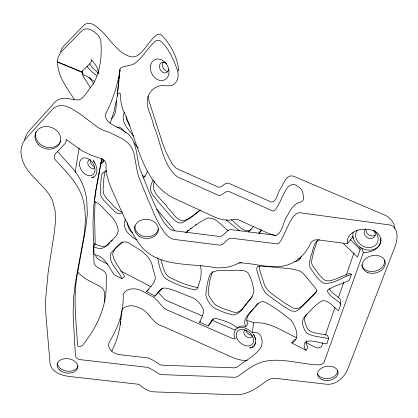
<?xml version="1.0" encoding="UTF-8"?>
<svg xmlns="http://www.w3.org/2000/svg" width="418" height="418" viewBox="0 0 418 418"><rect width="100%" height="100%" fill="white"/><g stroke="black" fill="none" stroke-linecap="round" stroke-linejoin="round"><path stroke-width="0.63" d="M258.977 266.073L260.137 271.517L264.51 285.05L267.248 289.627L269.344 291.743L276.115 296.937L286.424 304.142L293.629 308.27L297.48 308.683L301.164 306.791L317.058 290.923M126.257 116.789L126.623 119.919L129.878 125.771M104.307 301.921L104.395 292.637A11.229 7.393 4.2 0 0 99.86 286.455C92.106 282.03 83.057 278.764 77.487 271.402M119.966 70.527L119.966 70.313A13.606 5.57 22.1 0 1 120.812 67.883C125.107 65.422 130.578 66.206 134.795 63.421C143.008 57.37 147.622 47.579 155.58 41.126A5.753 4.504 66.1 0 1 161.75 42.093C169.374 49.428 173.298 59.403 177.018 69.08A14.097 11.072 63.3 0 1 170.92 85.69C166.954 86.427 162.942 84.671 158.992 86.03A27.374 21.292 59.4 0 0 149.064 94.113C143.531 104.537 151.933 115.692 153.74 125.922C160.794 141.843 162.691 165.45 177.404 176.913L218.374 195.305C222.407 196.632 224.858 190.394 228.824 191.444L272.489 210.839C273.168 211.163 273.957 210.965 274.542 210.541C280.107 204.193 282.103 195.42 286.91 188.481C289.11 184.338 294.559 183.032 298.018 186.491A14.51 7.425 14.6 0 1 302.663 192.202L303.635 197.077A14.656 7.571 14.8 0 1 300.991 202.004C293.985 203.362 290.176 209.836 287.354 215.829C283.268 220.354 282.683 233.354 275.749 235.344L230.705 229.571C226.054 229.843 224.257 236.431 219.513 236.494L174.311 230.736C169.327 230.01 166.463 225.312 163.506 221.77C153.615 204.972 147.12 186.548 139.784 168.564C135.772 155.815 137.841 138.598 124.172 131.268C118.404 126.711 103.507 123.399 105.759 113.644C112.933 100.168 117.291 85.512 119.966 70.527L117.275 96.109L113.989 111.554L110.221 123.101M117.275 96.109L117.536 92.331M82.1 72.173L57.522 61.958L82.1 72.173L82.247 74.164L83.13 76.18L90.392 87.77M95.09 201.507L94.572 215.657L95.205 244.211M246.724 320.805A12.159 8.569 40.7 0 1 253.569 322.842L252.289 332.947A12.31 8.59 40.9 0 0 238.312 327.827A12.31 8.59 40.9 0 0 235.287 339.061L232.554 338.496L166.082 309.477L163.558 307.726L158.265 301.639L153.829 297.25L141.206 290.625A11.61 7.696 7.3 0 0 128.765 289.517A11.61 7.696 7.3 0 0 123.226 296.581L123.211 298.18A176.558 111.632 -5.2 0 1 112.792 335.941L109.077 342.692A12.608 9.055 5.9 0 0 120.05 354.704L148.641 358.022L153.704 360.598L158.924 363.974A5.063 3.59 2.7 0 0 162.539 365.212L233.84 367.84A5.053 3.574 -1.7 0 0 237.476 366.941C245.251 360.211 255.785 355.927 261.26 346.867C263.753 340.32 261.098 330.152 252.289 332.947M117.672 91.056L118.811 80.225M118.942 78.95L119.214 76.4M119.344 75.125L119.95 69.388M57.48 62.052C57.287 55.955 61.362 51.215 65.605 47.375L81.484 31.141C86.479 25.759 94.055 30.942 97.875 35.107C99.207 36.852 100.822 38.764 100.827 41.079C102.044 55.84 100.466 71.107 93.104 84.206C88.397 89.034 85.638 96.798 79.363 99.834C76.139 100.247 72.941 99.411 69.78 98.894C63.379 97.002 56.289 99.05 52.621 104.855L29.323 130.588L27.363 133.081L25.576 136.32L24.584 139.628M120.217 324.697L122.004 310.605M95.753 193.168L95.926 191.899M75.104 172.571L79.127 147.993M57.569 151.478A6.333 5.298 18.4 0 0 58.348 152.549L70.799 166.296A70.872 55.887 18.2 0 1 84.666 189.944L86.61 198.231L87.372 213.765L85.659 228.703L77.518 272.928C72.889 296.822 76.107 321.045 77.56 345.054C78.056 347.938 82.168 346.428 83.166 344.62A12.806 9.071 1.5 0 0 83.464 344.233L87.372 338.846A198.968 121.345 -6.6 0 0 106.245 286.074L106.313 275.671A11.422 7.31 4.5 0 0 101.684 269.532C98.575 268.058 94.269 266.224 93.925 262.232L93 223.008L93.569 207.49L95.612 191.648L101.773 158.474M103.669 161.672L101.172 162.503L100.9 163.401L95.884 190.409L94.311 201.612C100.759 203.524 104.312 210.165 109.187 214.34C114.046 218.624 117.463 224.21 118.216 230.72C117.866 236.656 111.292 239.864 107.922 244.149C104.521 249.112 98.805 249.53 93.857 246.714L94.494 243.793C99.474 246.145 105.963 248.501 109.777 242.853M97.613 181.49L97.849 180.236M101.172 162.503L100.957 163.631L101.982 158.756A11.986 8.407 57 0 1 103.152 161.348M82.043 72.34L83.03 70.261L90.33 63.264L91.166 61.921A4.697 3.396 64.7 0 0 91.328 59.685C94.463 63.792 98.941 67.93 98.319 73.578M124.376 112.144C120.107 121.962 128.159 128.88 133.52 135.986M352.964 236.525L347.462 243.751L317.617 239.796A5.904 4.624 -10.1 0 0 310.757 242.999C306.645 251.84 300.046 259.777 290.907 263.669C275.185 270.592 257.864 263.768 241.708 262.917A5.716 4.462 -3.1 0 0 237.586 263.627C230.684 267.222 222.763 268.356 215.061 267.656C190.065 262.703 156.933 267.98 139.716 244.425C129.695 230.517 122.908 214.533 116 198.921C111.277 187.969 105.336 176.892 106.067 164.593A6.354 5.345 13.7 0 0 101.156 158.657L90.868 155.141L82.043 150.762L66.081 139.46A6.557 5.512 19.5 0 1 64.884 143.74L55.521 153.625A6.442 5.356 18 0 0 55.793 160.428C66.415 171.965 78.338 183.455 82.874 198.968C86.312 211.435 85.664 224.628 83.72 237.293L75.533 281.868L73.422 299.236L73.16 315.647L75.444 355.765A5.256 3.689 7.7 0 0 80.324 359.647L147.836 367.401L152.978 369.993L158.27 373.384A5.136 3.605 2.7 0 0 161.944 374.622L234.247 377.266A5.12 3.584 -1.7 0 0 237.941 376.367C245.774 370.918 253.167 364.496 262.582 361.92C280.807 357.061 299.643 364.219 317.962 364.836A5.235 3.663 -6.8 0 0 324.29 361.805L363.31 252.718C370.369 252.634 379.126 249.212 380.845 241.625A14.829 12.148 32.6 0 0 381.002 238.511M117.27 94.881L118.08 93.444L118.796 93.146C119.679 93.036 120.436 93.679 120.65 94.505C120.499 100.472 121.22 106.407 123.921 111.852C138.154 141.545 141.53 181.966 173.966 198.299L214.199 216.858A37.301 29.255 50.2 0 0 228.594 220.192L235.919 219.293L237.884 219.554L266.94 232.753L273.544 235.13M103.993 160L102.885 162.257L100.9 163.401M322.748 342.509C322.691 347.112 318.746 349.432 314.937 347.112L305.652 342.399M325.319 335.137L334.959 307.496M338.387 297.668L343.742 282.312M346.099 275.556L354.025 252.827M306.817 313.939C302.224 318.26 305.699 324.833 307.883 329.441C313.072 334.207 321.181 333.339 327.566 335.194L328.689 338.585L326.871 343.716C320.036 343.716 311.906 338.899 305.422 341.966C303.426 344.526 303.876 347.912 306.018 350.253L307.988 347.4L306.06 343.377L306.619 340.733M329.175 288.425C331.213 293.117 336.929 295.427 340.2 299.215L340.842 304.21L338.538 310.726C333.517 307.361 329.3 300.364 322.607 300.699C315.073 304.388 309.806 311.609 304.058 317.565C300.589 322.247 303.672 328.898 306.671 333.057C313.192 337.065 321.437 336.756 328.689 338.585M340.842 304.21C337.049 299.34 329.044 296.759 327.163 290.641C333.381 285.666 342.217 284.104 349.276 280.347L351.386 274.38L349.26 273.419L334.917 279.334L330.863 280.572L327.785 280.933L325.329 280.415L323.14 279.01L318.213 273.492L312.387 265.409L311.703 263.314L311.567 261.062L313.949 250.654L317.361 240.512M359.851 247.064L360.185 249.499L357.495 257.107L343.444 243.522M301.378 256.244C300.526 259.322 297.851 261.532 294.633 261.658M380.181 243.778L380.573 242.727M60.547 51.895L61.671 48.89L64.017 45.698L83.543 25.597C86.003 22.765 90.246 22.697 93.313 24.531C104.855 31.543 111.141 44.318 121.784 52.386C125.834 55.145 130.902 58.112 135.954 56.409C144.753 51.686 148.562 41.136 156.447 35.128A5.659 4.436 66.7 0 1 162.513 36.052C170.8 45.128 177.211 56.958 178.596 69.231M187.384 231.018L187.499 231.974M213.384 318.725L210.573 323.255L208.18 325.967L199.621 322.236C201.204 318.004 204.799 313.234 202.96 308.573C200.3 302.998 195.89 298.426 189.861 296.66C181.454 293.734 173.413 289.068 164.499 287.965C159.937 288.462 157.607 293.248 154.712 296.221L153.981 295.495L146.452 291.555C149.315 288.133 152.575 284.945 154.712 281C156.29 276.674 153.814 272.254 152.784 268.1C151.107 255.341 139.001 249.405 129.298 243.266C121.763 238.088 115.833 248.423 111.157 252.817C106.877 262.076 119.083 270.78 122.004 278.749L124.601 276.533C120.713 269.082 113.905 262.494 112.661 253.945C113.591 248.6 119.14 245.632 122.594 241.933M154.555 181.276C149.221 192.071 163.004 200.112 167.89 207.882C172.519 212.177 175.847 219.518 182.52 220.897C189.375 219.748 194.349 213.974 200.039 210.358M147.7 171.087L144.597 176.809L143.275 177.927M153.385 179.996C150.59 184.134 149.283 189.453 152.11 193.936C157.455 201.466 163.898 208.143 169.786 215.233C172.989 218.243 176.093 223.578 181.177 222.977C188.372 220.176 194.37 214.868 200.3 210.029M212.835 271.444C209.815 278.101 208.869 285.625 208.18 292.856C208.911 297.308 212.208 300.892 214.899 304.335C220.438 308.181 227.183 309.905 233.5 312.1C236.719 313.223 239.942 311.593 242.038 309.158M208.18 325.967L211.404 320.794L213.655 318.924A7.555 5.241 42.9 0 1 216.231 318.495C223.51 320.528 231.426 322.633 237.1 327.937A12.279 8.585 40.9 0 1 245.695 326.542L247.895 323.908C244.237 317.999 250.497 312.46 253.81 308.176M259.285 233.594L261.741 230.015M258.69 233.406L261.255 229.801M306.018 350.253L291.837 343L293.864 340.205L295.719 339.353M125.583 219.351C120.76 227.669 130.055 236.562 137.062 239.932M250.946 298.468L252.31 296.665M253.574 226.201L251.401 229.012L248.172 232.084M250.549 298.964C245.115 304.179 241.667 313.573 233.657 315.01C226.739 313.808 220.166 310.877 213.864 307.852C210.165 304.607 206.889 300.155 205.813 295.307C206.492 288.054 207.422 280.515 210.442 273.842C216.926 268.032 227.173 271.444 235.083 270.206C239.326 270.503 244.567 269.532 247.952 272.771C251.484 278.022 252.801 284.648 253.945 290.766C253.068 298.186 246.312 303.06 242.32 308.892M199.621 322.236L200.426 321.343M105.937 170.649L104.777 172.409L103.805 179.029L103.058 189.746L103.826 194.245L106.574 198.451L115.342 207.673L118.999 210.813L122.03 211.79M257.974 303.337C254.102 310.213 241.008 317.267 245.695 326.542M254.881 306.88C257.269 304.095 260.712 300.359 264.782 302.047C274.239 306.88 282.714 313.547 290.965 320.188C295.427 326.024 301.195 338.878 291.837 343M111.078 241.609L112.447 240.266M162.341 288.049L156.771 294.481L154.712 296.221M146.452 291.555L148.97 289.251M185.393 232.695C192.635 227.554 199.527 221.488 207.777 218.06C216.325 217.292 221.827 226.384 228.249 230.574M187.489 230.867L188.382 230.109M190.289 228.656L191.167 228.024M251.291 229.205C243.741 234.576 236.844 223.17 231.138 219.821M195.577 224.9L196.617 224.168M111.376 118.848C116.288 114.83 116.288 106.721 116.293 100.9M122.354 212.616L119.282 213.807L117.286 213.389L115.133 212.004L103.763 200.394L100.999 196.167L100.409 194.077L100.32 188.643L101.229 177.958L101.903 174.264L103.058 172.498L106.851 170.837M300.735 257.817L298.494 258.7M351.386 274.38C342.227 277.139 333.24 284.731 323.323 283.09C317.696 279.517 314.043 273.367 310.313 268.001C307.935 261.605 311.896 255.043 313.119 248.804C314.242 245.314 315.355 240.522 319.54 239.634M117.186 127.276C120.906 125.844 123.263 130.803 125.567 132.783M93.674 177.049L91.636 177.802A12.127 8.417 56.9 0 0 93.183 160.616L94.954 163.119M235.621 329.232L233.955 329.347L232.131 328.841L211.889 320.115M145.26 176.255L142.078 175.894M239.028 262.833L241.353 262.729M253.569 322.842C269.323 321.327 282.814 331.375 296.362 337.687M247.383 360.504C239.958 360.849 233.019 357.829 226.441 354.725L162.968 326.296C151.87 323.783 149.21 310.71 138.671 307.575A11.411 7.785 7 0 0 122.119 309.419M274.151 235.235L275.979 235.543M202.364 316.008L165.768 300.166L164.154 298.896L158.067 292.036M107.849 264.291L98.455 259.343L96.542 257.483L95.513 255.288M120.536 270.89L151.107 286.785M122.004 278.749L114.083 274.595C108.633 266.998 104.772 255.806 94.034 254.599L93.857 246.714M239.561 230.825L225.95 219.722M94.238 81.259L86.233 75.966L83.48 75.099L82.492 72.56A4.608 3.313 63.6 0 1 82.477 70.929M132.626 232.727C128.937 230.59 127.903 226.258 127.15 222.381M96.438 75.58C93.12 72.742 89.384 70.109 87.085 66.316M98.622 73.364L92.101 67.444L89.708 63.959M360.185 249.499L350.211 239.53M352.108 236.901L353.795 238.704M156.64 209.183L173.031 228.369L174.75 230.914M133.927 142.851L138.217 148.118M74.237 99.437C67.235 87.738 57.459 76.332 57.522 61.958M89.473 77.335L93.548 83.877M200.29 265.425C202.594 272.964 200.128 281.638 197.275 288.723A6.045 4.274 46 0 1 194.72 289.883C184.5 287.668 174.128 283.874 165.204 278.341C160.407 272.776 159.044 264.871 157.685 257.849M361.899 248.282L363.31 252.718M160.946 259.876C163.02 265.618 163.511 272.912 168.741 276.852C177.66 281.466 187.248 285.604 197.124 287.48A6.014 4.269 45.9 0 0 198.137 287.318M394.916 228.343C394.127 222.575 390.292 217.282 384.816 215.134L293.54 176.218C286.361 173.898 283.31 184.072 280.635 188.664C277.416 191.846 277.265 202.061 271.319 202.046L228.416 183.162C224.492 182.17 222.12 188.33 218.144 187.065L177.849 169.154L175.91 167.963L172.101 163.704L166.489 153.119L162.821 143.86L149.116 101.386L148.097 96.344M347.462 243.751C344.725 224.2 387.319 224.126 379.68 244.776A14.829 12.148 32.6 0 1 362.422 248.538A14.829 12.148 32.6 0 1 353.153 232.251M94.494 243.793L94.525 245.037M100.748 164.765A12.044 8.412 57 0 1 100.984 166.035M78.077 365.839A10.387 7.205 8.2 0 1 66.823 371.116A10.387 7.205 8.2 0 1 57.543 362.861M158.375 228.792A11.835 9.562 6 0 1 145.276 236.635A11.835 9.562 6 0 1 134.915 225.715M337.723 370.803A10.309 7.122 -7 0 1 328.867 378.447A10.309 7.122 -7 0 1 317.575 374.042M60.647 141.028A13.13 10.993 20.8 0 1 44.527 146.603A13.13 10.993 20.8 0 1 36.068 131.769M384.576 259.991A11.667 8.804 -13.3 0 1 375.876 270.942A11.667 8.804 -13.3 0 1 362.207 266.329M362.004 265.791A11.667 8.804 -13.3 0 1 361.737 264.672M120.833 318.411A173.381 112.541 -6 0 1 120.755 319.665M120.593 321.546A173.381 112.541 -6 0 1 111.747 351.198M94.74 167.702A4.817 3.365 57 0 1 88.637 165.7A4.817 3.365 57 0 1 89.99 159.697M93.93 166.479A4.797 3.36 57 0 1 90.481 160.669M252.357 335.936A4.885 3.433 40.8 0 1 246.145 336.537A4.885 3.433 40.8 0 1 244.932 330.105M255.126 344.375A12.31 8.59 40.9 0 1 249.692 347.99C256.5 347.671 256.626 338.653 253.412 334.384A12.31 8.59 40.9 0 1 255.654 339.641M255.654 342.744A12.31 8.59 40.9 0 1 255.346 343.857M251.573 335.199A4.864 3.428 40.7 0 1 245.988 329.912M168.668 69.393A5.575 4.373 63.8 0 1 162.712 72.277A5.575 4.373 63.8 0 1 159.911 64.356A5.575 4.373 63.8 0 1 166.672 63.745M167.472 71.363A5.544 4.363 64 0 1 162.952 67.674A5.544 4.363 64 0 1 163.401 61.984M373.812 230.287A11.861 9.719 32.6 0 1 376.064 244.687A11.861 9.719 32.6 0 1 360.666 244.708A11.861 9.719 32.6 0 1 357.265 230.308M373.765 230.564A5.878 4.838 32.3 0 1 373.493 237.696A5.878 4.838 32.3 0 1 365.583 236.186A5.878 4.838 32.3 0 1 365.828 229.054M375.307 235.13A5.847 4.823 32.2 0 1 369.209 235.047A5.847 4.823 32.2 0 1 365.959 229.764M178.596 69.231A13.998 11.02 64 0 1 178.361 71.133M77.91 270.618A13.841 8.647 3.6 0 1 77.529 270.592M48.237 271.413L45.489 300.673L45.886 314.461L49.993 362.876C51.179 372.731 62.507 375.845 70.835 376.628L138.813 384.294C143.421 388.071 148.578 391.88 154.817 391.891L234.404 394.754C246.756 395.485 257.117 387.988 266.496 380.944C269.135 379.267 272.212 377.794 275.431 378.337L325.664 384.137C335.691 385.615 344.427 377.611 347.875 368.801L395.559 245.241C397.304 239.467 398.364 232.147 393.991 227.251A10.931 8.407 -15.5 0 0 389.942 224.978L299.377 212.673L296.529 213.588L293.008 216.989L289.784 222.219L281.539 239.603L279.151 242.983L277.73 243.919L231.128 238.176C226.446 238.526 224.534 245.042 219.753 245.157L173.815 239.352L171.547 238.725L167.033 235.517L164.786 232.983L160.303 226.258L155.83 217.705L146.995 197.265L138.656 176.615L137.417 172.211L133.974 153.265L131.806 147.878L130.165 145.407L128.101 143.087L122.72 138.912L108.983 132.192L103.575 130.395L98.183 127.689L79.467 113.471L70.036 107.797L65.213 106.031L62.841 105.592L58.274 105.848L54.042 107.933L52.088 109.751L26.193 138.233L23.095 142.58L21.391 147.131L20.9 151.823L21.433 156.578L22.818 161.317L24.944 165.962L27.807 170.45L31.397 174.734L44.883 188.973L49.183 194.302L52.182 199.699L55.134 210.667L55.427 221.859L54.194 233.364L48.237 271.413M316.651 291.059L316.165 292.25L314.043 294.716L299.11 309.503L295.416 311.389L291.555 310.966L284.318 306.807L273.962 299.554L267.159 294.329L265.054 292.203L262.295 287.605L259.97 280.76L256.887 270.357L256.715 268.549L257.096 267.337L257.582 266.527L258.752 266.094L266.6 266.423L291.388 268.899L298.745 270.587L301.279 271.899L303.51 273.712L315.418 288.096L316.353 289.59L316.651 291.059M59.69 370.092A10.419 7.21 8.2 0 0 77.288 368.927A10.419 7.21 8.2 0 0 65.438 358.623A10.419 7.21 8.2 0 0 59.69 370.092M139.298 236.28A11.871 9.577 5.9 0 0 158.223 230.527A11.871 9.577 5.9 0 0 141.874 219.884A11.871 9.577 5.9 0 0 139.298 236.28M322.649 379.884A10.34 7.127 -7 0 0 338.105 372.704A10.34 7.127 -7 0 0 322.659 367.495A10.34 7.127 -7 0 0 322.649 379.884M38.237 144.388A13.177 11.02 20.7 0 0 60.135 142.59A13.177 11.02 20.7 0 0 45.128 126.591A13.177 11.02 20.7 0 0 38.237 144.388M367.589 272.494A11.704 8.815 -13.3 0 0 385.291 263.507A11.704 8.815 -13.3 0 0 368.31 256.986A11.704 8.815 -13.3 0 0 367.589 272.494M79.608 165.314A9.703 6.735 56.9 0 0 92.153 175.137A9.703 6.735 56.9 0 0 89.969 159.895A9.703 6.735 56.9 0 0 79.608 165.314M236.588 337.31A9.849 6.871 40.9 0 0 251.275 345.08A9.849 6.871 40.9 0 0 246.824 330.758A9.849 6.871 40.9 0 0 236.588 337.31M150.511 66.034A11.244 8.778 63.6 0 0 163.025 80.449A11.244 8.778 63.6 0 0 165.585 62.909A11.244 8.778 63.6 0 0 150.511 66.034"/></g></svg>
